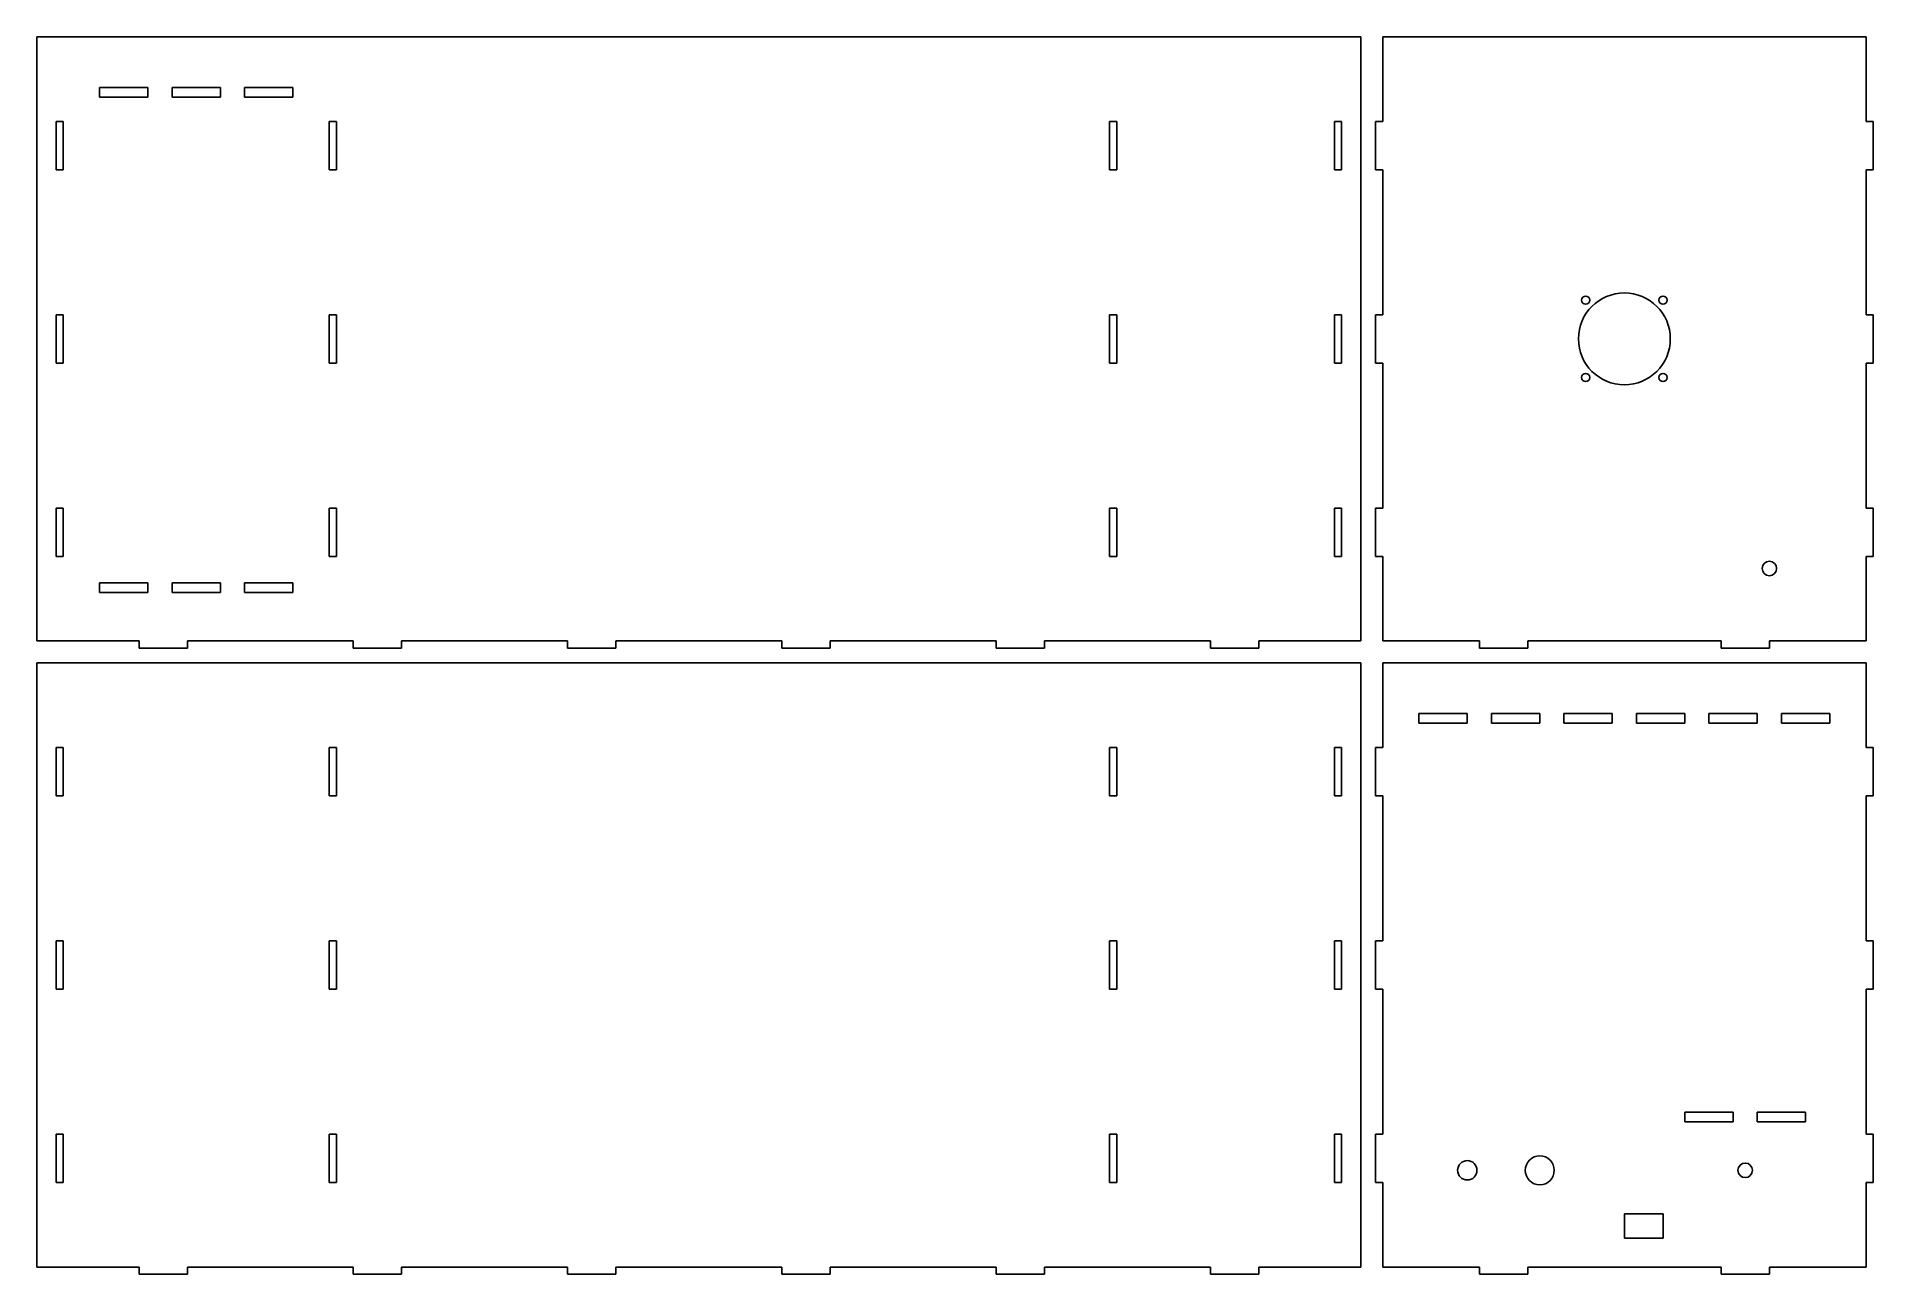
# Model space of a CAD drawing. Header units: millimetres. Extents: x 10 to 770, y 10 to 522.
import ezdxf

# ---------------------------------------------------------------- set-up
doc = ezdxf.new("R2010")
doc.units = ezdxf.units.MM

msp = doc.modelspace()

# ---------------------------------------------------------------- linework, layer by layer
at = {"layer": 'CUT'}
for p, q in [((558, 522), (10, 522)), ((10, 522), (10, 272)), ((558, 272), (558, 522)), ((767, 522), (567, 522)), ((567, 522), (567, 487)), ((767, 487), (767, 522)), ((56, 501), (36, 501)), ((36, 501), (36, 497)), ((36, 497), (56, 497)), ((56, 497), (56, 501)), ((86, 501), (66, 501)), ((66, 501), (66, 497)), ((66, 497), (86, 497)), ((86, 497), (86, 501)), ((116, 501), (96, 501)), ((96, 501), (96, 497)), ((96, 497), (116, 497)), ((116, 497), (116, 501)), ((21, 487), (18, 487)), ((18, 487), (18, 467)), ((21, 467), (21, 487)), ((134, 487), (131, 487)), ((131, 487), (131, 467)), ((134, 467), (134, 487)), ((457, 487), (454, 487)), ((454, 487), (454, 467)), ((457, 467), (457, 487)), ((550, 487), (547, 487)), ((547, 487), (547, 467)), ((550, 467), (550, 487)), ((567, 487), (564, 487)), ((564, 487), (564, 467)), ((770, 487), (767, 487)), ((770, 467), (770, 487)), ((18, 467), (21, 467)), ((131, 467), (134, 467)), ((454, 467), (457, 467)), ((547, 467), (550, 467)), ((564, 467), (567, 467)), ((567, 467), (567, 407)), ((767, 407), (767, 467)), ((767, 467), (770, 467)), ((21, 407), (18, 407)), ((18, 407), (18, 387)), ((21, 387), (21, 407)), ((134, 407), (131, 407)), ((131, 407), (131, 387)), ((134, 387), (134, 407)), ((457, 407), (454, 407)), ((454, 407), (454, 387)), ((457, 387), (457, 407)), ((550, 407), (547, 407)), ((547, 407), (547, 387)), ((550, 387), (550, 407)), ((567, 407), (564, 407)), ((564, 407), (564, 387)), ((770, 407), (767, 407)), ((770, 387), (770, 407)), ((18, 387), (21, 387)), ((131, 387), (134, 387)), ((454, 387), (457, 387)), ((547, 387), (550, 387)), ((564, 387), (567, 387)), ((567, 387), (567, 327)), ((767, 327), (767, 387)), ((767, 387), (770, 387)), ((21, 327), (18, 327)), ((18, 327), (18, 307)), ((21, 307), (21, 327)), ((134, 327), (131, 327)), ((131, 327), (131, 307)), ((134, 307), (134, 327)), ((457, 327), (454, 327)), ((454, 327), (454, 307)), ((457, 307), (457, 327)), ((550, 327), (547, 327)), ((547, 327), (547, 307)), ((550, 307), (550, 327)), ((567, 327), (564, 327)), ((564, 327), (564, 307)), ((770, 327), (767, 327)), ((770, 307), (770, 327)), ((18, 307), (21, 307)), ((131, 307), (134, 307)), ((454, 307), (457, 307)), ((547, 307), (550, 307)), ((564, 307), (567, 307)), ((567, 307), (567, 272)), ((767, 272), (767, 307)), ((767, 307), (770, 307)), ((56, 296), (36, 296)), ((36, 296), (36, 292)), ((36, 292), (56, 292)), ((56, 292), (56, 296)), ((86, 296), (66, 296)), ((66, 296), (66, 292)), ((66, 292), (86, 292)), ((86, 292), (86, 296)), ((116, 296), (96, 296)), ((96, 296), (96, 292)), ((96, 292), (116, 292)), ((116, 292), (116, 296)), ((10, 272), (52.3333, 272)), ((52.3333, 272), (52.3333, 269)), ((52.3333, 269), (72.3333, 269)), ((72.3333, 269), (72.3333, 272)), ((72.3333, 272), (141, 272)), ((141, 272), (141, 269)), ((141, 269), (161, 269)), ((161, 269), (161, 272)), ((161, 272), (229.6667, 272)), ((229.6667, 272), (229.6667, 269)), ((229.6667, 269), (249.6667, 269)), ((249.6667, 269), (249.6667, 272)), ((249.6667, 272), (318.3333, 272)), ((318.3333, 272), (318.3333, 269)), ((318.3333, 269), (338.3333, 269)), ((338.3333, 269), (338.3333, 272)), ((338.3333, 272), (407, 272)), ((407, 272), (407, 269)), ((407, 269), (427, 269)), ((427, 269), (427, 272)), ((427, 272), (495.6667, 272)), ((495.6667, 272), (495.6667, 269)), ((495.6667, 269), (515.6667, 269)), ((515.6667, 269), (515.6667, 272)), ((515.6667, 272), (558, 272)), ((567, 272), (607, 272)), ((607, 272), (607, 269)), ((607, 269), (627, 269)), ((627, 269), (627, 272)), ((627, 272), (707, 272)), ((707, 272), (707, 269)), ((707, 269), (727, 269)), ((727, 269), (727, 272)), ((727, 272), (767, 272)), ((558, 263), (10, 263)), ((10, 263), (10, 13)), ((558, 13), (558, 263)), ((767, 263), (567, 263)), ((567, 263), (567, 228)), ((767, 228), (767, 263)), ((602, 242), (582, 242)), ((582, 242), (582, 238)), ((582, 238), (602, 238)), ((602, 238), (602, 242)), ((632, 242), (612, 242)), ((612, 242), (612, 238)), ((612, 238), (632, 238)), ((632, 238), (632, 242)), ((662, 242), (642, 242)), ((642, 242), (642, 238)), ((642, 238), (662, 238)), ((662, 238), (662, 242)), ((692, 242), (672, 242)), ((672, 242), (672, 238)), ((672, 238), (692, 238)), ((692, 238), (692, 242)), ((722, 242), (702, 242)), ((702, 242), (702, 238)), ((702, 238), (722, 238)), ((722, 238), (722, 242)), ((752, 242), (732, 242)), ((732, 242), (732, 238)), ((732, 238), (752, 238)), ((752, 238), (752, 242)), ((21, 228), (18, 228)), ((18, 228), (18, 208)), ((21, 208), (21, 228)), ((134, 228), (131, 228)), ((131, 228), (131, 208)), ((134, 208), (134, 228)), ((457, 228), (454, 228)), ((454, 228), (454, 208)), ((457, 208), (457, 228)), ((550, 228), (547, 228)), ((547, 228), (547, 208)), ((550, 208), (550, 228)), ((567, 228), (564, 228)), ((564, 228), (564, 208)), ((770, 228), (767, 228)), ((770, 208), (770, 228)), ((18, 208), (21, 208)), ((131, 208), (134, 208)), ((454, 208), (457, 208)), ((547, 208), (550, 208)), ((564, 208), (567, 208)), ((567, 208), (567, 148)), ((767, 148), (767, 208)), ((767, 208), (770, 208)), ((21, 148), (18, 148)), ((18, 148), (18, 128)), ((21, 128), (21, 148)), ((134, 148), (131, 148)), ((131, 148), (131, 128)), ((134, 128), (134, 148)), ((457, 148), (454, 148)), ((454, 148), (454, 128)), ((457, 128), (457, 148)), ((550, 148), (547, 148)), ((547, 148), (547, 128)), ((550, 128), (550, 148)), ((567, 148), (564, 148)), ((564, 148), (564, 128)), ((770, 148), (767, 148)), ((770, 128), (770, 148)), ((18, 128), (21, 128)), ((131, 128), (134, 128)), ((454, 128), (457, 128)), ((547, 128), (550, 128)), ((564, 128), (567, 128)), ((567, 128), (567, 68)), ((767, 68), (767, 128)), ((767, 128), (770, 128)), ((712, 77), (692, 77)), ((692, 77), (692, 73)), ((712, 73), (712, 77)), ((742, 77), (722, 77)), ((722, 77), (722, 73)), ((742, 73), (742, 77)), ((692, 73), (712, 73)), ((722, 73), (742, 73)), ((21, 68), (18, 68)), ((18, 68), (18, 48)), ((21, 48), (21, 68)), ((134, 68), (131, 68)), ((131, 68), (131, 48)), ((134, 48), (134, 68)), ((457, 68), (454, 68)), ((454, 68), (454, 48)), ((457, 48), (457, 68)), ((550, 68), (547, 68)), ((547, 68), (547, 48)), ((550, 48), (550, 68)), ((567, 68), (564, 68)), ((564, 68), (564, 48)), ((770, 68), (767, 68)), ((770, 48), (770, 68)), ((18, 48), (21, 48)), ((131, 48), (134, 48)), ((454, 48), (457, 48)), ((547, 48), (550, 48)), ((564, 48), (567, 48)), ((567, 48), (567, 13)), ((767, 13), (767, 48)), ((767, 48), (770, 48)), ((683, 35), (667, 35)), ((667, 35), (667, 25)), ((683, 25), (683, 35)), ((667, 25), (683, 25)), ((10, 13), (52.3333, 13)), ((52.3333, 13), (52.3333, 10)), ((52.3333, 10), (72.3333, 10)), ((72.3333, 10), (72.3333, 13)), ((72.3333, 13), (141, 13)), ((141, 13), (141, 10)), ((141, 10), (161, 10)), ((161, 10), (161, 13)), ((161, 13), (229.6667, 13)), ((229.6667, 13), (229.6667, 10)), ((229.6667, 10), (249.6667, 10)), ((249.6667, 10), (249.6667, 13)), ((249.6667, 13), (318.3333, 13)), ((318.3333, 13), (318.3333, 10)), ((318.3333, 10), (338.3333, 10)), ((338.3333, 10), (338.3333, 13)), ((338.3333, 13), (407, 13)), ((407, 13), (407, 10)), ((407, 10), (427, 10)), ((427, 10), (427, 13)), ((427, 13), (495.6667, 13)), ((495.6667, 13), (495.6667, 10)), ((495.6667, 10), (515.6667, 10)), ((515.6667, 10), (515.6667, 13)), ((515.6667, 13), (558, 13)), ((567, 13), (607, 13)), ((607, 13), (607, 10)), ((607, 10), (627, 10)), ((627, 10), (627, 13)), ((627, 13), (707, 13)), ((707, 13), (707, 10)), ((707, 10), (727, 10)), ((727, 10), (727, 13)), ((727, 13), (767, 13))]:
    msp.add_line(p, q, dxfattribs=at)
for centre, radius in [((667, 397), 19), ((651, 413), 1.7), ((683, 413), 1.7), ((651, 381), 1.7), ((683, 381), 1.7), ((727, 302), 3), ((602, 53), 4), ((632, 53), 6), ((717, 53), 3)]:
    msp.add_circle(centre, radius, dxfattribs=at)

doc.saveas('drawing.dxf')
